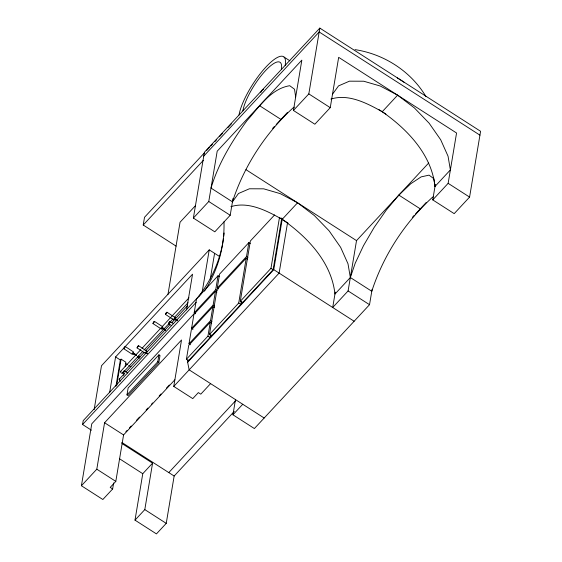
<?xml version="1.0" encoding="UTF-8"?>
<svg xmlns="http://www.w3.org/2000/svg" width="562" height="562" viewBox="0 0 562 562"><rect width="100%" height="100%" fill="white"/><g stroke="black" fill="none" stroke-linecap="round" stroke-linejoin="round"><path stroke-width="0.84" d="M136.109 355.584L132.751 353.21L136.25 355.451M132.709 353.4L133.082 352.852L136.433 355.072M165.537 330.042C161.814 325.791 159.784 328.531 165.453 330.189M177.065 320.818L174.382 318.935M177.416 320.263L174.719 318.506L174.431 319.054M91.416 430.197L82.565 424.514L83.218 420.643L201.625 293.287M113.65 482.941L112.646 488.961L102.846 499.506L81.413 485.744L91.775 423.818L194.754 313.055M94.149 409.621L101.49 365.757L209.233 249.872L219.721 256.609M81.413 485.744L96.805 469.186L104.574 422.743L181.533 339.968L173.763 386.417L192.766 398.613L198.358 392.599L200.789 394.159L210.588 383.621M109.604 392.705L115.589 356.94L192.548 274.172L186.563 309.936M115.92 386.389L120.338 359.996L121.104 359.167L125.86 362.216L125.143 366.473M176.103 246.128L143.219 225.018L144.518 217.276L204.694 152.555M116.692 385.56L121.104 359.167M123.654 375.374L124.005 373.287M126.977 394.896L128.143 387.935L158.927 354.826L160.001 355.514L158.835 362.476L128.052 395.585L126.977 394.896L157.76 361.788L158.927 354.826M112.646 488.961L110.215 487.402L115.807 481.388L123.577 434.939L174.887 379.757M167.961 294.474L180.051 222.222L195.59 205.509M234.305 411.335L174.15 476.028L166.233 523.362L156.433 533.9L134.999 520.138L142.769 473.696L152.569 463.158L121.877 443.453M233.026 198.407L230.202 215.267L214.81 231.818L193.377 218.063L204.392 152.26L319.827 28.1L480.587 131.29L469.579 197.093L454.187 213.644L432.754 199.889L435.318 184.533M134.999 520.138L144.799 509.601L152.569 463.158M193.377 218.063L208.769 201.505L217.192 151.192L301.843 60.134L293.427 110.454L314.861 124.216L330.252 107.658L338.668 57.338L456.562 133.011L448.146 183.331L432.754 199.889M210.504 335.043L210.09 337.502L188.544 360.678L186.401 359.301L188.727 345.37L210.279 322.195L211.705 323.108M190.42 344.738L188.987 343.825L191.319 329.887L212.872 306.712L214.298 307.625M193.012 329.255L191.579 328.341L193.911 314.404L215.457 291.228L216.89 292.149M195.597 313.772L194.171 312.858L196.503 298.921L218.049 275.745L219.482 276.666M264.175 418.016L189.155 369.859L187.645 362.279L188.073 359.701M202.18 292.015L209.233 249.872M210.272 279.117L214.593 253.314M186.401 359.301L207.947 336.125L210.279 322.195M188.987 343.825L210.539 320.642L212.872 306.712M191.579 328.341L213.131 305.159L215.457 291.228M194.171 312.858L215.717 289.683L218.049 275.745M241.309 301.801L240.873 304.393L211.628 335.844L209.486 334.474L217.002 289.57L246.24 258.12L247.673 259.033M218.688 288.945L217.255 288.025L219.587 274.087L248.833 242.636L250.266 243.557M210.729 337.446L211.164 334.868M209.486 334.474L238.731 303.016L246.24 258.12M217.255 288.025L246.5 256.567L248.833 242.636M281.78 217.958L273.118 269.711L242.412 302.735L240.269 301.358L250.371 240.979L274.586 214.937M241.512 304.337L241.948 301.759M372.1 289.346L369.529 304.695L254.375 428.553L232.942 414.798L235.534 399.315M240.269 301.358L270.975 268.334L279.49 217.445M187.645 362.279L273.757 269.655L282.25 218.906M293.427 110.454L308.819 93.896L319.827 28.1M287.596 222.412L279.117 273.097L173.763 386.417M335.275 292.142L332.704 307.491L348.096 290.94L356.519 240.62L428.651 163.036M168.937 323.22L169.822 322.047L169.352 323.206L143.97 350.119M139.439 358.177L137.978 357.221L138.126 356.463M137.978 357.221L138.512 356.048L139.973 357.003M132.189 353.737C132.084 355.093 133.946 352.69 133.637 352.03L125.298 346.557L124.3 347.414L123.823 348.756L132.161 354.229M161.343 328.538C161.231 329.901 163.099 327.491 162.783 326.831L154.445 321.366L153.447 322.223L152.969 323.564L161.308 329.03M173.855 319.392C173.742 320.754 175.611 318.345 175.302 317.685L166.956 312.212L165.959 313.076L165.481 314.411L173.82 319.883M295.668 97.022L294.509 89.232L289.725 85.705C270.701 88.775 258.963 107.349 246.964 120.64C231.895 141.245 218.365 163.465 211.017 188.08L232.45 201.835C244.034 166.155 265.257 133.384 292.907 108.037L294.284 107.124M145.537 352.599L145.488 353.379L146.872 351.152L138.533 345.686L137.732 346.269L137.051 347.885L145.396 353.35M133.046 353.041L136.348 355.303M146.282 352.17L145.937 352.5L147.272 353.379M174.705 318.703L176.707 320.017M260.81 92.442L262.11 90.18L263.529 89.232M232.45 201.835L238.492 193.497L249.388 188.783L263.683 188.825L280.206 193.63L297.572 202.784L314.334 215.534L329.1 230.813L340.642 247.357L347.997 263.782L350.344 277.509L371.777 291.271C383.361 255.584 404.584 222.819 432.234 197.473L433.611 196.56M332.5 94.226L338.542 85.888L349.431 81.174L363.733 81.223L380.249 86.021L397.615 95.175L414.377 107.925L429.143 123.211L440.685 139.748L448.04 156.18L450.387 169.907L434.995 186.458C431.595 154.557 407.415 129.344 382.223 111.733C367.098 103.282 348.545 93.489 330.927 99.074M434.995 186.458L433.829 178.667L429.052 175.14L421.149 176.875L410.794 183.711L398.844 195.098L386.291 210.069L374.18 227.392L363.523 245.622L355.205 263.234L350.344 277.509L334.952 294.067C331.545 262.166 307.365 236.953 282.18 219.342C267.048 210.891 248.502 201.091 230.884 206.683M206.479 150.63L209.457 147.427M210.652 146.148L212.436 144.223M214.825 141.659L216.609 139.734M219.587 136.531L222.566 133.327M227.933 127.56L231.502 123.717M203.739 156.131L319.181 31.971L479.941 135.161M143.219 225.018L203.395 160.296M272.605 128.396L274.397 126.478M276.181 124.553L287.512 112.372M120.535 371.44L140.774 349.669M141.968 348.391L161.013 327.899M162.207 326.62L188.987 297.811M124.328 371.243L142.776 351.398M170.16 321.949L173.138 318.745M174.325 317.467L188.017 302.742M119.242 379.174L124.602 373.414M125.79 372.135L144.244 352.29M145.432 351.011L169.836 324.759M171.621 322.841L187.694 305.552M82.565 424.514L196.222 302.272M282.18 219.342L297.572 202.784M382.223 111.733L397.615 95.175M125.874 431.742L127.068 430.464M129.45 427.9L131.234 425.982M136.594 420.214L139.573 417.011M146.127 409.965L147.911 408.047M151.487 404.197L152.681 402.919M159.229 395.873L161.013 393.948M166.373 388.187L169.352 384.984M168.797 472.593L235.499 400.847M412.529 217.192L414.32 215.267M415.508 213.982L426.242 202.439M232.942 414.798L242.742 404.254M174.894 317.839L175.302 317.685M146.471 351.306L146.872 351.152M355.008 49.632C384.05 54.064 410.864 71.269 425.968 96.587M165.481 314.411L166.956 312.212M152.969 323.564L154.445 321.366M137.051 347.885L138.533 345.686M123.823 348.756L125.298 346.557M145.944 352.529L147.286 353.407M170.103 321.612A1.328 0.421 -59 0 1 169.317 323.543A1.328 0.421 -59 0 1 168.769 323.031A1.328 0.421 -59 0 1 170.103 321.612L173.602 323.705M168.691 323.845L171.487 325.524M124.321 370.864A1.328 0.421 -59 0 1 123.507 372.817A1.328 0.421 -59 0 1 123.001 372.241A1.328 0.421 -59 0 1 124.321 370.864L127.813 372.957M378.542 109.365L385.911 114.1M284.049 57.064L289.922 60.836M308.819 93.896L330.252 107.658M448.146 183.331L469.579 197.093M259.518 105.663L280.951 119.425M398.844 195.098L420.278 208.853M245.994 169.675L356.519 240.62M279.967 217.923L288.074 223.121M208.769 201.505L230.202 215.267M348.096 290.94L369.529 304.695M273.757 269.655L354.137 321.253M270.975 268.334L273.118 269.711M246.5 256.567L247.933 257.487M238.731 303.016L240.873 304.393M215.717 289.683L217.15 290.596M213.131 305.159L214.558 306.079M210.539 320.642L211.965 321.562M207.947 336.125L210.09 337.502M157.76 361.788L158.835 362.476M115.589 356.94L120.704 360.228M125.818 363.509L127.279 364.45M128.74 365.391L130.939 366.796M104.574 422.743L123.577 434.939M121.806 442.427L174.15 476.028M119.39 458.683L142.769 473.696M96.805 469.186L115.807 481.388M144.799 509.601L166.233 523.362M176.672 320.087L174.494 318.724L176.63 320.164M174.41 318.872L177.051 320.691M162.13 327.695L165.579 329.915M161.982 327.871L165.495 330.112M161.898 328.018L165.347 330.315M161.856 328.138L165.256 330.393M133.089 352.922L136.418 355.17M132.836 353.062L136.306 355.381M138.364 356.807L139.819 357.762M132.723 353.28L136.201 355.507M223.985 221.786A183.514 147.897 9.5 0 1 204.477 291.172M223.437 238.787A183.514 147.897 9.5 0 1 198.653 296.483M224.14 232.984A183.514 147.897 9.5 0 1 223.774 236.307M397.292 77.886A99.432 80.134 9.5 0 1 404.605 82.67M239.019 115.013A39.776 11.057 -57.3 0 1 265.995 66.955A39.776 11.057 -57.3 0 1 285.194 65.347M242.868 110.876A33.144 9.21 -57.3 0 1 265.348 70.826A33.144 9.21 -57.3 0 1 281.351 69.484M122.614 372.992A1.328 0.695 42.9 0 1 120.893 372.627A1.328 0.695 42.9 0 1 121.118 371.285M120.668 381.057A1.328 0.695 42.9 0 1 119.249 379.835A1.328 0.695 42.9 0 1 119.818 379.027M124.364 347.864L124.722 347.372L124.378 347.808M137.599 346.986L137.978 346.508L137.613 346.93M138.048 356.842L138.428 356.357L138.048 356.842M153.51 322.672L153.89 322.188L153.51 322.672M166.022 313.519L166.401 313.041L166.043 313.463M123.176 372.325C123.935 373.245 124.314 369.796 123.176 372.325M123.429 372.121L123.759 371.686L123.429 372.121M169.218 322.869L169.576 322.44L169.218 322.869"/></g></svg>
